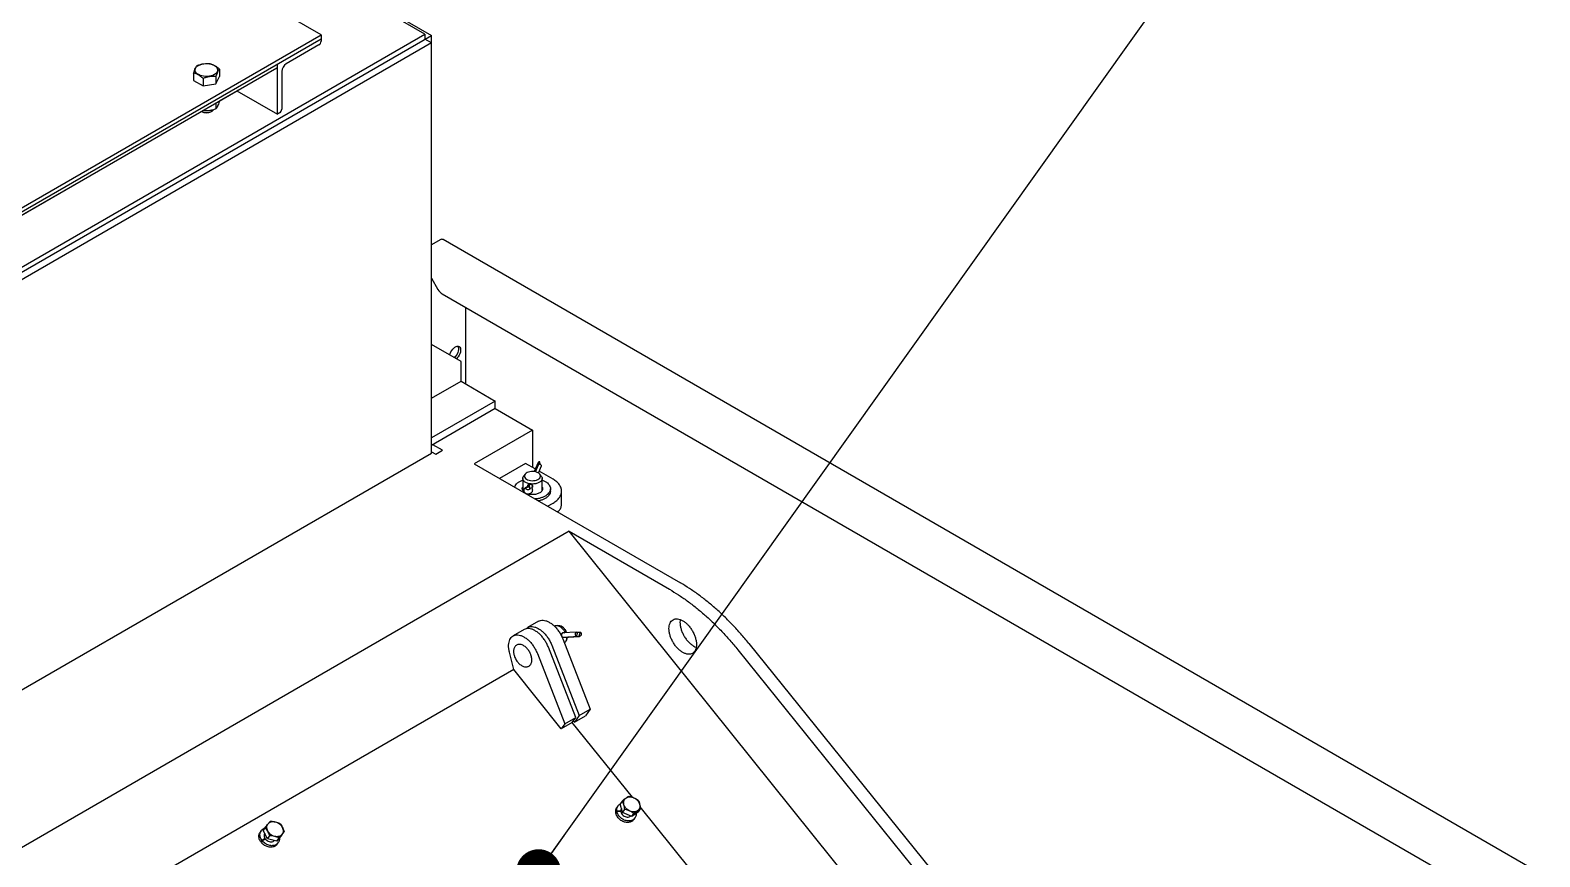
# Model space of a CAD drawing. Header units: millimetres. Extents: x 1293 to 41893, y 1011 to 26911.
# Drawn here: x 6109 to 7147, y 23203 to 23770 of the extents above; entities that cross this region are included whole.
import ezdxf

# ---------------------------------------------------------------- set-up
doc = ezdxf.new("R2010")
doc.units = ezdxf.units.MM
doc.header["$LTSCALE"] = 50
doc.layers.add('CAPA_1', color=7, linetype='Continuous')
doc.layers.add('MAQUINAS', color=11, linetype='Continuous')
doc.dimstyles.new('SLDDIMSTYLE2', dxfattribs={"dimtxt": 0.18, "dimasz": 30.769231, "dimexe": 0, "dimexo": 0.0625, "dimgap": 0, "dimtad": 0, "dimtih": 1, "dimtoh": 1, "dimdec": 0, "dimrnd": 1e-09, "dimzin": 0, "dimdsep": 46, "dimtxsty": 'Standard', "dimblk1": 'DOT', "dimblk2": 'DOT', "dimsah": 1, "dimcen": 0.09, "dimadec": 0, "dimazin": 0, "dimtfac": 30.769231, "dimtdec": 0, "dimtofl": 0, "dimtmove": 0, "dimatfit": 3, "dimldrblk": 'DOT', "dimfxl": 1, "dimfrac": 2, "dimtolj": 1, "dimtzin": 0, "dimarcsym": 0})

# ---------------------------------------------------------------- blocks, each defined once
blk = doc.blocks.new('_Dot')
at = {"color": 0, "linetype": 'ByBlock', "lineweight": -2}
blk.add_line((-0.5, 0), (-1, 0), dxfattribs=at)
at = {"color": 0, "linetype": 'ByBlock', "const_width": 0.5}
blk.add_lwpolyline([(-0.25, 0, 1), (0.25, 0, 1)], format="xyb", close=True, dxfattribs=at)

msp = doc.modelspace()

# ---------------------------------------------------------------- linework, layer by layer
at = {"color": 7, "linetype": 'Continuous', "lineweight": 25}
for p, q in [((6085.931514, 23939.3813338), (6385.0239897, 23766.7189228)), ((6380.5338616, 23767.5835165), (6086.0161562, 23937.6049688)), ((6309.1160767, 23767.0520868), (6037.1156682, 23924.0745803)), ((5684.4933016, 23362.3111646), (6385.0239897, 23766.7189228)), ((5688.9834296, 23368.3599498), (6380.5338616, 23767.5835165)), ((5754.2729558, 23446.7479709), (6309.1160767, 23767.0520868)), ((6309.1160767, 23767.0520868), (6309.1160767, 23762.7284596)), ((6380.5338616, 23767.5835165), (6380.5338616, 23764.126827)), ((6385.0239897, 23479.9234143), (6385.0239897, 23766.7189228)), ((6385.0239897, 23761.5347313), (5693.4735577, 23362.3111646)), ((5754.2729558, 23444.1554538), (6309.1160767, 23764.4595697)), ((6307.6217621, 23760.1402308), (6285.1687271, 23747.1783696)), ((6385.0239897, 23761.5347313), (6380.5338616, 23764.126827)), ((6279.1818897, 23712.6120369), (6279.1818897, 23747.1789313)), ((5784.2071428, 23458.9901416), (6278.7441292, 23744.480267)), ((6221.5383909, 23740.8604144), (6221.5383909, 23735.7476869)), ((6221.5383909, 23735.7476869), (6228.0193325, 23732.006319)), ((6228.0193325, 23737.1190465), (6228.0193325, 23732.006319)), ((6236.8724634, 23738.4884822), (6236.8724634, 23733.3757547)), ((6236.8724634, 23733.3757547), (6239.2446526, 23738.4865584)), ((6239.2446526, 23743.5992859), (6239.2446526, 23738.4865584)), ((6282.1753084, 23741.9936163), (6282.1753084, 23716.0656802)), ((6228.0193325, 23732.006319), (6236.8724634, 23733.3757547)), ((6239.241853, 23721.6710324), (6251.8033608, 23728.9226366)), ((6251.3657009, 23728.6699809), (6279.1818897, 23712.6120369)), ((6251.8691613, 23728.9656783), (6251.8033608, 23728.9226366)), ((6097.8204967, 23640.0302213), (6226.8638418, 23714.5253587)), ((6226.8594635, 23714.527887), (6227.0233785, 23714.4332302)), ((6228.0165328, 23714.8832907), (6227.6568951, 23714.9831786)), ((6228.0165328, 23715.1958489), (6228.0165328, 23714.8832907)), ((6233.759665, 23714.4332302), (6234.1339031, 23714.6493435)), ((6236.8752667, 23720.3098871), (6236.8752667, 23716.2522938)), ((6239.241853, 23721.6760883), (6239.241853, 23721.36353)), ((6280.6809937, 23713.4774513), (6279.1818897, 23712.6120369)), ((6390.9123036, 23626.2943408), (6385.0239897, 23622.8950895)), ((8316.8454541, 22515.8509527), (6392.9441384, 23626.4955415)), ((6385.0239897, 23599.9933904), (6389.4754626, 23592.2832132)), ((6392.3494748, 23589.2493879), (8284.8864816, 22496.7110292)), ((6408.6262929, 23527.2846233), (6408.6262929, 23579.8529809)), ((6405.2943841, 23542.8171068), (6385.0239897, 23554.5227605)), ((6405.2943841, 23529.2080933), (6405.2943841, 23542.8171068)), ((6385.0239897, 23517.5062437), (6405.2943841, 23529.2080933)), ((6405.2943841, 23529.2080933), (6428.8646101, 23515.6012914)), ((6428.8646101, 23515.6012914), (6385.0239897, 23490.2926399)), ((6428.8646101, 23510.4162573), (6385.0239897, 23485.1076058)), ((6428.8646101, 23510.4162573), (6428.8646101, 23515.6012914)), ((5693.4735577, 23080.6998476), (6385.0239897, 23479.9234143))]:
    msp.add_line(p, q, dxfattribs=at)
at = {"color": 7, "linetype": 'Continuous', "lineweight": 25, "flags": 128}
for points in [[(6224.9522899, 23739.7843592), (6224.0904113, 23740.3773184), (6223.4199888, 23741.0476683), (6222.9613928, 23741.7750405), (6222.7285575, 23742.5373342), (6222.7285575, 23743.3113876), (6222.9613928, 23744.0736813), (6223.4199888, 23744.8010535), (6224.0904113, 23745.4714034), (6224.9522899, 23746.0643627), (6225.9794367, 23746.5619146), (6227.1406426, 23746.9489412), (6228.4006247, 23747.2136831), (6229.7210993, 23747.348096), (6231.0619443, 23747.348096), (6232.3824188, 23747.2136831), (6233.642401, 23746.9489412), (6234.8036068, 23746.5619146), (6235.8307537, 23746.0643627), (6236.6926322, 23745.4714034), (6237.3630547, 23744.8010535), (6237.8216507, 23744.0736813), (6238.054486, 23743.3113876), (6238.054486, 23742.5373342), (6237.8216507, 23741.7750405), (6237.3630547, 23741.0476683), (6236.6926322, 23740.3773184), (6235.8307537, 23739.7843592), (6234.8036068, 23739.2868073), (6233.642401, 23738.8997806), (6232.3824188, 23738.6350388), (6231.0619443, 23738.5006258), (6229.7210993, 23738.5006258), (6228.4006247, 23738.6350388), (6227.1406426, 23738.8997806), (6225.9794367, 23739.2868073), (6224.9522899, 23739.7843592)], [(6226.8653811, 23714.5313032), (6227.0762397, 23714.4281092), (6228.0403723, 23714.072349), (6229.1144421, 23713.8445549), (6230.2482267, 23713.7553783), (6231.3887116, 23713.8089891), (6232.482569, 23714.0028804), (6233.4786514, 23714.3279862), (6234.330383, 23714.7691047), (6234.9979379, 23715.3056099), (6235.2993907, 23715.6668944)], [(6397.6710427, 23547.2193988), (6397.6751079, 23547.243335), (6397.9334591, 23548.2779032), (6398.3506008, 23549.3193053), (6398.9070279, 23550.3188466), (6399.5767224, 23551.2297896), (6400.3283702, 23552.0095395), (6401.1268251, 23552.6216363), (6401.9347522, 23553.0374588), (6402.7143738, 23553.2375637), (6403.4292355, 23553.2125943), (6404.0459113, 23552.9637182), (6404.535566, 23552.5025726), (6404.8753041, 23551.85072), (6405.0492396, 23551.0386404), (6405.0492396, 23550.1043057), (6404.8753041, 23549.0914044), (6404.535566, 23548.0472986), (6404.0459113, 23547.0208096), (6403.4292355, 23546.0599348), (6402.7143738, 23545.2096037), (6402.1150754, 23544.6530793)], [(6403.1572198, 23553.2494853), (6403.4384631, 23552.6801906), (6403.6123986, 23551.868111), (6403.6123986, 23550.9337764), (6403.4384631, 23549.9208751), (6403.0987251, 23548.8767693), (6402.6090703, 23547.8502803), (6401.9923945, 23546.8894054), (6401.2775328, 23546.0390743), (6400.6784266, 23545.4827086)]]:
    msp.add_lwpolyline(points, dxfattribs=at)
at = {"color": 7, "linetype": 'Continuous', "lineweight": 25}
for centre, radius, start, end in [((6305.8717352, 23762.8760952), 3.2476989, 302.6054783399, 357.3945215143), ((6278.1766329, 23745.3198325), 1.0133717, 304.0563509359, 7.2558294579), ((6288.6743899, 23741.697872), 6.505807, 122.60547834, 177.3945215144), ((6230.3915218, 23720.7848073), 7.1893617, 242.0636836433, 297.9363163567), ((6278.9309669, 23716.2133157), 3.2476989, 302.60547834, 357.3945215145), ((6392.1037939, 23624.6219096), 2.0534545, 65.8432420498, 125.4672163794)]:
    msp.add_arc(centre, radius, start, end, dxfattribs=at)
msp.add_ellipse((6392.3491445, 23593.9421545), major_axis=(-2.8737987, 4.9772957), ratio=0.5773346305, start_param=1.5707556948, end_param=2.3562351222, dxfattribs=at)
for points, knots in [([(6221.5383909, 23740.8604144), (6221.7442822, 23741.4712022), (6222.1605296, 23742.7060228), (6222.7772514, 23744.1583837), (6223.3667919, 23745.2470175), (6223.7282135, 23745.7283477), (6223.9105801, 23745.9712181)], [0, 0, 0, 0, 0.26460741893, 0.53495290009, 0.765345785, 1, 1, 1, 1]), ([(6223.9105801, 23745.9712181), (6224.678977, 23746.2572784), (6226.2324335, 23746.8356022), (6228.5340704, 23747.3152821), (6230.7342656, 23747.4741048), (6232.0831093, 23747.3854084), (6232.763711, 23747.3406538)], [0, 0, 0, 0, 0.26460741893, 0.53495290009, 0.765345785, 1, 1, 1, 1]), ([(6232.763711, 23747.3406538), (6233.5419361, 23747.1123607), (6234.8527075, 23746.7278445), (6236.7709338, 23745.6218723), (6238.1518555, 23744.5739351), (6238.9689105, 23743.8452161), (6239.2446526, 23743.5992859)], [0, 0, 0, 0, 0.36429153448, 0.61357941431, 0.86958966661, 1, 1, 1, 1]), ([(6228.0193325, 23737.1190465), (6227.7435859, 23737.3649816), (6226.940079, 23738.0816199), (6225.5599447, 23739.1318701), (6223.6410741, 23740.2435469), (6222.3166139, 23740.6321059), (6221.5383909, 23740.8604144)], [0, 0, 0, 0, 0.1304108673, 0.3800085011, 0.635706974, 1, 1, 1, 1]), ([(6236.8724634, 23738.4884822), (6236.1040665, 23738.5368254), (6234.55061, 23738.6345602), (6232.2489731, 23738.4021884), (6230.048778, 23737.8803421), (6228.6999342, 23737.3743572), (6228.0193325, 23737.1190465)], [0, 0, 0, 0, 0.26460741893, 0.53495290009, 0.765345785, 1, 1, 1, 1]), ([(6239.2446526, 23743.5992859), (6239.0387613, 23743.3229016), (6238.6225139, 23742.7641395), (6238.0057922, 23741.5590868), (6237.4162516, 23740.1074294), (6237.0548301, 23739.0314179), (6236.8724634, 23738.4884822)], [0, 0, 0, 0, 0.2646074189, 0.5349529001, 0.765345785, 1, 1, 1, 1]), ([(6236.8752667, 23716.2522938), (6236.1064645, 23715.9662062), (6234.5522064, 23715.3878337), (6232.2492048, 23714.9079769), (6230.0474723, 23714.7492708), (6228.6976442, 23714.8383447), (6228.0165328, 23714.8832907)], [0, 0, 0, 0, 0.2646037157, 0.5349392798, 0.7653344448, 1, 1, 1, 1]), ([(6239.241853, 23721.36353), (6239.0365703, 23720.7528864), (6238.6215509, 23719.5183501), (6238.0064123, 23718.0658797), (6237.4181338, 23716.976869), (6237.0573257, 23716.4952915), (6236.8752667, 23716.2522938)], [0, 0, 0, 0, 0.264433571, 0.5346044925, 0.7651675047, 1, 1, 1, 1])]:
    msp.add_open_spline(points, degree=3, knots=knots, dxfattribs=at)
at = {"layer": 'MAQUINAS', "linetype": 'Continuous', "lineweight": 25}
for p, q in [((6428.8509038, 23510.410563), (6454.4053238, 23495.6583103)), ((6392.6513148, 23481.7793821), (6385.9550136, 23485.6450745)), ((6454.4053238, 23495.6583103), (6414.3359395, 23472.5267471)), ((6454.4053238, 23495.6583103), (6454.4053238, 23470.0742495)), ((6385.0239897, 23480.7398224), (6387.9372696, 23479.0580217)), ((6387.9372696, 23479.0580217), (6392.6513148, 23481.7793821)), ((6414.3359395, 23472.5267471), (6556.1132197, 23390.6804654)), ((6449.6912786, 23472.7956099), (6431.7807418, 23462.4560771)), ((6449.3734373, 23465.387774), (6448.3193104, 23464.0267842)), ((6456.3321568, 23468.9619125), (6449.6912786, 23472.7956099)), ((6458.2523881, 23473.2987839), (6455.5426978, 23467.1789075)), ((6456.4238947, 23466.9911414), (6459.5032182, 23473.94584)), ((6458.4463042, 23466.1620857), (6460.3961027, 23470.5657349)), ((6468.5474594, 23461.9101684), (6459.0032384, 23467.4199299)), ((6460.4913184, 23464.0267842), (6459.4371916, 23465.387774)), ((6459.714405, 23472.1752132), (6459.5032182, 23473.94584)), ((6447.5546335, 23454.5626281), (6447.7386478, 23454.9128187)), ((6447.7386478, 23462.4558614), (6447.7386478, 23454.2124375)), ((6450.1866248, 23456.3659487), (6450.1747176, 23456.361147)), ((6451.6285349, 23458.3387118), (6450.9881869, 23456.892476)), ((6452.1381985, 23456.9253638), (6452.3705514, 23454.9772765)), ((6452.239017, 23457.5395322), (6452.669032, 23458.5107275)), ((6453.7703595, 23455.9981322), (6453.8003348, 23455.9722518)), ((6453.8917223, 23455.875494), (6454.4603535, 23457.1597559)), ((6461.0719811, 23454.2124019), (6461.0719811, 23462.4558614)), ((6461.0719811, 23454.9128543), (6461.256014, 23454.5626281)), ((6466.7386571, 23453.7460873), (6466.7386571, 23455.3791689)), ((6464.7790583, 23443.4065545), (6468.5474594, 23445.5820062)), ((6474.4053238, 23445.0363186), (6474.4053238, 23453.7460873)), ((6479.5251447, 23426.1854668), (5786.5604991, 23026.1454921)), ((6674.3205029, 23183.8618931), (6479.5251447, 23426.1854668)), ((6479.5251447, 23426.1854668), (6548.5707474, 23386.3262888)), ((6458.5837609, 23364.368928), (6451.0412886, 23360.0147514)), ((6469.8211474, 23361.2339001), (6469.458926, 23361.0247941)), ((6473.1781202, 23361.2839148), (6471.4726523, 23361.5164777)), ((6448.684266, 23358.6540712), (6441.1417937, 23354.2998946)), ((6484.9802002, 23356.9802223), (6475.0285927, 23356.3787322)), ((6475.1508058, 23353.4544521), (6486.3055479, 23354.1286615)), ((6475.2567118, 23352.2304583), (6494.0289695, 23304.0423949)), ((6475.2991791, 23353.3228237), (6486.8158475, 23354.0189085)), ((6477.557865, 23350.9754379), (6478.2093432, 23352.5686367)), ((6484.6549169, 23354.0288949), (6485.4904999, 23356.8704693)), ((6485.4904999, 23356.8704693), (6487.1411309, 23356.9702359)), ((6487.1411309, 23356.9702359), (6486.3055479, 23354.1286615)), ((6441.5701163, 23331.2483005), (6438.5880141, 23343.2080334)), ((6457.8147446, 23342.1614249), (6476.5870022, 23293.9733615)), ((6484.1294745, 23298.3275381), (6465.3572169, 23346.5156015)), ((6467.7142395, 23347.8762817), (6486.4864971, 23299.6882183)), ((6476.2916939, 23349.573677), (6476.4872723, 23349.686582)), ((6595.4481221, 23344.8532027), (6833.1951847, 23050.2742823)), ((6602.9905945, 23349.2073793), (6840.7376571, 23054.6284589)), ((6441.5701163, 23331.2483005), (5924.2017075, 23032.5778755)), ((6474.2299796, 23290.6197412), (6441.5701163, 23331.2483005)), ((6486.4864971, 23299.6882183), (6483.1866655, 23294.9931498)), ((6483.1866655, 23294.9931498), (6490.7291378, 23299.3473264)), ((6486.4864971, 23299.6882183), (6494.0289695, 23304.0423949)), ((6494.0289695, 23304.0423949), (6490.7291378, 23299.3473264)), ((6481.7724519, 23294.9739177), (6474.2299796, 23290.6197412)), ((6476.5870022, 23293.9733615), (6474.2299796, 23290.6197412)), ((6476.5870022, 23293.9733615), (6484.1294745, 23298.3275381)), ((6481.7724519, 23294.9739177), (6484.1294745, 23298.3275381)), ((6523.0663073, 23243.6047542), (6481.7724519, 23294.9739177)), ((6482.4393534, 23295.9227989), (6483.1866655, 23294.9931498)), ((6513.1477852, 23237.5521026), (6512.4171106, 23236.5124837)), ((6516.190003, 23241.1205177), (6514.6918435, 23238.9889054)), ((6516.3798195, 23233.0063301), (6514.6918435, 23238.9889054)), ((6591.2106318, 23158.8338624), (6528.5018203, 23236.8430277)), ((6511.6547947, 23232.8301217), (6512.3424575, 23234.1838883)), ((6511.967315, 23232.820807), (6511.6547947, 23232.8301217)), ((6512.410668, 23233.7268191), (6511.7478461, 23232.3723121)), ((6512.3424575, 23234.1838883), (6515.1234492, 23234.1010007)), ((6515.1730184, 23233.6444872), (6512.410668, 23233.7268191)), ((6514.8906894, 23233.652902), (6515.1234492, 23234.1010007)), ((6516.3798195, 23233.0063301), (6517.877979, 23235.1379423)), ((6522.6425761, 23230.231169), (6516.3798195, 23233.0063301)), ((6527.2173567, 23233.4385832), (6522.6425761, 23230.231169)), ((6522.6425761, 23230.231169), (6524.1407356, 23232.3627812)), ((6524.1274637, 23228.2821046), (6524.8581384, 23229.3217236)), ((6527.2173567, 23233.4385832), (6528.7155162, 23235.5701954)), ((6267.9895013, 23220.5671349), (6267.2588266, 23219.5275159)), ((6270.8188662, 23222.9090136), (6269.3207067, 23220.7774014)), ((6272.3352146, 23214.9939535), (6269.3207067, 23220.7774014)), ((6272.3352146, 23214.9939535), (6273.833374, 23217.1255658)), ((6282.2719256, 23217.6801517), (6278.810824, 23213.4453287)), ((6282.2719256, 23217.6801517), (6283.7700851, 23219.811764)), ((6267.91746, 23212.6647548), (6268.4396339, 23213.990599)), ((6268.5376928, 23213.0294339), (6267.91746, 23212.6647548)), ((6268.7472069, 23213.576853), (6268.2440436, 23212.2621864)), ((6268.4396339, 23213.990599), (6270.5679094, 23215.2419639)), ((6270.8612163, 23214.8198297), (6268.7472069, 23213.576853)), ((6270.2563325, 23214.4641754), (6270.5679094, 23215.2419639)), ((6278.810824, 23213.4453287), (6272.3352146, 23214.9939535)), ((6278.810824, 23213.4453287), (6280.3089835, 23215.576941)), ((6278.9691798, 23211.2971368), (6279.6998545, 23212.3367558))]:
    msp.add_line(p, q, dxfattribs=at)
at = {"layer": 'MAQUINAS', "linetype": 'Continuous', "lineweight": 25, "flags": 128}
for points in [[(6458.8428363, 23472.4543574), (6459.4198979, 23472.3231689), (6459.9321288, 23472.0189355), (6460.3015463, 23471.5879742), (6460.47191, 23471.0958948), (6460.4172837, 23470.617612), (6460.3961027, 23470.5657349)], [(6452.6452851, 23456.0816089), (6452.8544035, 23455.7841838), (6452.8302671, 23455.446799), (6452.5766119, 23455.1216785), (6452.1327014, 23454.8591481), (6451.5672491, 23454.6998452), (6450.9677818, 23454.6684283), (6450.4270916, 23454.7697605), (6450.0288727, 23454.9881566), (6449.8347655, 23455.2898108), (6449.8748163, 23455.6280296), (6450.1428254, 23455.95046), (6450.5973075, 23456.2071925)]]:
    msp.add_lwpolyline(points, dxfattribs=at)
at = {"layer": 'MAQUINAS', "linetype": 'Continuous', "lineweight": 25}
for centre, radius, start, end in [((6459.3387496, 23472.7312522), 1.2256726, 82.2884208829, 152.4167521971), ((6449.7095563, 23458.9787073), 2.9102227, 287.7609188497, 330.3616295109), ((6453.3289794, 23457.057696), 1.1917147, 156.1513722308, 234.9909148151)]:
    msp.add_arc(centre, radius, start, end, dxfattribs=at)
for points in [[(6455.7703155, 23467.1718184), (6456.4487448, 23467.0223456), (6457.8056035, 23466.7233998), (6459.2675461, 23465.7481498), (6460.004178, 23464.5539977), (6459.8844358, 23463.2800161), (6458.9316184, 23462.1316057), (6457.289425, 23461.2805336), (6455.2082293, 23460.857191), (6453.0047749, 23460.9258035), (6451.0145511, 23461.4760002), (6449.5405181, 23462.4239439), (6448.8071836, 23463.6255432), (6448.9258266, 23464.8970424), (6449.8797432, 23466.0479352), (6451.5186392, 23466.8915601), (6453.6119253, 23467.342209), (6455.0508521, 23467.2286153), (6455.7703155, 23467.1718184)], [(6468.5474594, 23445.5820062), (6469.4204222, 23446.1467256), (6471.1663477, 23447.2761644), (6472.9954458, 23449.3029959), (6474.1493557, 23451.4781628), (6474.5333078, 23453.7460873), (6474.1493557, 23456.0140118), (6472.9954458, 23458.1891787), (6471.1663477, 23460.2160102), (6469.4204222, 23461.345449), (6468.5474594, 23461.9101684)], [(6548.5707474, 23386.3262888), (6550.6149929, 23385.1018307), (6554.7034838, 23382.6529145), (6560.8102625, 23378.4111678), (6566.8653449, 23373.7755722), (6572.8427732, 23368.7233152), (6578.7185607, 23363.2888621), (6584.4630181, 23357.4852355), (6590.0698982, 23351.3637403), (6593.6553808, 23347.0233819), (6595.4481221, 23344.8532027)], [(6602.9905945, 23349.2073793), (6601.1978532, 23351.3775585), (6597.6123705, 23355.7179168), (6592.0054904, 23361.8394121), (6586.261033, 23367.6430387), (6580.3852456, 23373.0774918), (6574.4078172, 23378.1297488), (6568.3527348, 23382.7653444), (6562.2459562, 23387.0070911), (6558.1574652, 23389.4560073), (6556.1132197, 23390.6804654)], [(6567.0710042, 23348.4282908), (6567.0359156, 23349.1611074), (6566.9657383, 23350.6267406), (6566.4051192, 23353.0059104), (6565.5337865, 23355.4033085), (6564.3522418, 23357.745845), (6562.9147291, 23359.9383958), (6561.274123, 23361.8980692), (6559.4941057, 23363.5491899), (6557.6429122, 23364.8284044), (6555.7917284, 23365.6865268), (6554.011682, 23366.0905872), (6552.3711825, 23366.0250556), (6550.9332725, 23365.4924511), (6549.7532103, 23364.5132412), (6548.876345, 23363.1250563), (6548.336374, 23361.3812437), (6548.1540481, 23359.3488171), (6548.336374, 23357.1058815), (6548.876345, 23354.7386317), (6549.7532103, 23352.3380397), (6550.9332725, 23349.9963589), (6552.3711825, 23347.8035789), (6554.011682, 23345.843967), (6555.7917284, 23344.1928295), (6557.6429122, 23342.9136206), (6559.4941057, 23342.0554925), (6561.274123, 23341.651449), (6562.9147291, 23341.716919), (6564.3522418, 23342.2497528), (6565.5337865, 23343.2281069), (6566.4051192, 23344.6194857), (6566.9657383, 23346.3513784), (6567.0359156, 23347.7359867), (6567.0710042, 23348.4282908)], [(6438.5880141, 23343.2080334), (6438.4136504, 23344.0325104), (6438.0649231, 23345.6814645), (6437.9886807, 23347.9905313), (6438.2468413, 23350.0792032), (6438.8615294, 23351.8713261), (6439.8037887, 23353.3081125), (6441.0441023, 23354.3407628), (6442.5401122, 23354.9346159), (6444.2415986, 23355.0696443), (6446.0912341, 23354.7413103), (6448.0267073, 23353.9606642), (6449.9829859, 23352.7540072), (6451.8936547, 23351.1619214), (6453.6963934, 23349.2382057), (6455.3229623, 23347.0469385), (6456.7467102, 23344.6645201), (6457.4587331, 23342.99579), (6457.8147446, 23342.1614249)], [(6484.6549169, 23354.0288949), (6484.513367, 23354.1253445), (6484.2302673, 23354.3182439), (6483.9509088, 23354.8377822), (6483.8377909, 23355.4350265), (6483.9138138, 23356.0383646), (6484.1662679, 23356.552081), (6484.5555836, 23356.8941047), (6485.02817, 23357.0316783), (6485.3363899, 23356.9242056), (6485.4904999, 23356.8704693)], [(6487.1411309, 23356.9702359), (6487.2826808, 23356.8737862), (6487.5657805, 23356.6808869), (6487.845139, 23356.1613486), (6487.9582568, 23355.5641043), (6487.8822339, 23354.9607662), (6487.6297798, 23354.4470497), (6487.2404642, 23354.105026), (6486.7678778, 23353.9674525), (6486.4596578, 23354.0749251), (6486.3055479, 23354.1286615)], [(6517.2234597, 23238.39881), (6517.1315666, 23238.8526641), (6516.9477804, 23239.7603724), (6517.1639204, 23241.0424917), (6517.7076699, 23242.1794402), (6518.3471313, 23242.7223499), (6518.666862, 23242.9938047)], [(6521.198826, 23234.0199417), (6520.7347347, 23234.260134), (6519.8065521, 23234.7405185), (6518.6404671, 23235.8092706), (6517.7136922, 23237.0458049), (6517.3868705, 23237.9478083), (6517.2234597, 23238.39881)], [(6518.666862, 23242.9938047), (6519.0390602, 23243.2074666), (6519.7834566, 23243.6347904), (6521.1656817, 23243.8481576), (6522.636206, 23243.7485718), (6523.6024891, 23243.3894781), (6524.0856306, 23243.2099313)], [(6524.0856306, 23243.2099313), (6524.5497219, 23242.9697391), (6525.4779045, 23242.4893545), (6526.6439895, 23241.4206024), (6527.5707644, 23240.1840681), (6527.897586, 23239.2820648), (6528.0609969, 23238.8310631)], [(6528.0609969, 23238.8310631), (6528.15289, 23238.3772089), (6528.3366762, 23237.4695006), (6528.1205362, 23236.1873814), (6527.5767867, 23235.0504328), (6526.9373253, 23234.5075231), (6526.6175946, 23234.2360683)], [(6272.7388857, 23225.296005), (6273.031942, 23225.592068), (6273.6180546, 23226.1841939), (6274.8470221, 23226.6890042), (6276.2336808, 23226.891278), (6277.2160544, 23226.7231621), (6277.7072412, 23226.6391041)], [(6277.7072412, 23226.6391041), (6278.1954809, 23226.4889348), (6279.1719603, 23226.1885963), (6280.5115217, 23225.3343541), (6281.6700303, 23224.2585853), (6282.1915434, 23223.4015736), (6282.4522999, 23222.9730678)], [(6526.6175946, 23234.2360683), (6526.2453964, 23234.0224064), (6525.501, 23233.5950826), (6524.1187749, 23233.3817155), (6522.6482506, 23233.4813013), (6521.6819675, 23233.8403949), (6521.198826, 23234.0199417)], [(6272.5155888, 23220.2868696), (6272.3204054, 23220.7331019), (6271.9300386, 23221.6255664), (6271.8194447, 23222.9846188), (6272.0475948, 23224.2626615), (6272.5084554, 23224.9515572), (6272.7388857, 23225.296005)], [(6277.2606475, 23216.6208333), (6276.7724078, 23216.7710026), (6275.7959284, 23217.0713412), (6274.456367, 23217.9255833), (6273.2978584, 23219.0013522), (6272.7763453, 23219.8583638), (6272.5155888, 23220.2868696)], [(6282.229003, 23217.9639324), (6281.9359467, 23217.6678695), (6281.3498341, 23217.0757435), (6280.1208666, 23216.5709333), (6278.7342079, 23216.3686594), (6277.7518343, 23216.5367754), (6277.2606475, 23216.6208333)], [(6282.4522999, 23222.9730678), (6282.6474833, 23222.5268356), (6283.0378501, 23221.6343711), (6283.148444, 23220.2753187), (6282.9202939, 23218.997276), (6282.4594333, 23218.3083803), (6282.229003, 23217.9639324)]]:
    msp.add_open_spline(points, degree=3, dxfattribs=at)
for points, knots in [([(6442.2484106, 23456.4132206), (6442.2649919, 23456.5318778), (6442.346457, 23457.1148507), (6442.9618955, 23458.1186248), (6444.0739441, 23459.3649247), (6445.6455195, 23460.430256), (6446.9008069, 23461.1021838), (6447.676602, 23461.3375086), (6447.7386478, 23461.3563292)], [0, 0, 0, 0, 0.0588495448, 0.2891325713, 0.5194155979, 0.7496986244, 0.9799816509, 1, 1, 1, 1]), ([(6448.8222133, 23452.9672653), (6448.7412799, 23453.0220914), (6448.3632868, 23453.2781531), (6447.9072877, 23453.8273074), (6447.490571, 23454.5848748), (6447.3693892, 23455.3780307), (6447.4480497, 23456.0444513), (6447.666062, 23456.4206481), (6447.7386478, 23456.5459003)], [0, 0, 0, 0, 0.05709816036, 0.26667272705, 0.47624729375, 0.68582186045, 0.89539642714, 1, 1, 1, 1]), ([(6460.4630567, 23464.0191635), (6460.5439369, 23463.925407), (6460.8193532, 23463.6061437), (6461.0381787, 23463.0034409), (6461.1075743, 23462.2478207), (6460.9053263, 23461.4964745), (6460.457059, 23460.782994), (6459.7752158, 23460.1335337), (6458.8872811, 23459.5733907), (6457.8270344, 23459.1240003), (6456.6353124, 23458.8026565), (6455.3578875, 23458.621702), (6454.0438574, 23458.5880925), (6452.7437168, 23458.7031192), (6451.5074329, 23458.9623611), (6450.3825044, 23459.3558584), (6449.412202, 23459.8684791), (6448.6336638, 23460.4805609), (6448.0773685, 23461.1684429), (6447.7626042, 23461.9062082), (6447.7092674, 23462.6635718), (6447.8822817, 23463.3852106), (6448.1902166, 23463.821322), (6448.3332307, 23464.0238652)], [0, 0, 0, 0, 0.0204979995, 0.0698005457, 0.1191030919, 0.1684056381, 0.2177081843, 0.2670107305, 0.3163132767, 0.3656158229, 0.4149183691, 0.4642209154, 0.5135234616, 0.5628260078, 0.612128554, 0.6614311002, 0.7107336464, 0.7600361926, 0.8093387388, 0.858641285, 0.9079438312, 0.9572463774, 1, 1, 1, 1]), ([(6449.5896996, 23456.0618516), (6449.4558591, 23455.9668051), (6449.141974, 23455.7439005), (6448.7600643, 23455.2905912), (6448.4915775, 23454.7128234), (6448.4053705, 23454.0723022), (6448.526871, 23453.4378803), (6448.8348314, 23452.8849958), (6449.2663342, 23452.4551268), (6449.8046195, 23452.1349067), (6450.4535864, 23451.9233202), (6451.2016207, 23451.8384515), (6452.0046008, 23451.8994168), (6452.8014575, 23452.1151828), (6453.4912899, 23452.4725867), (6454.0257315, 23452.9440967), (6454.3843372, 23453.4864168), (6454.5682754, 23454.0898975), (6454.5635182, 23454.7275138), (6454.3570133, 23455.3192565), (6454.068098, 23455.7497817), (6453.8339979, 23455.9269758), (6453.7583311, 23455.9842492)], [0, 0, 0, 0, 0.0386358562, 0.0906095034, 0.1397987801, 0.1882477918, 0.2407805757, 0.2890924434, 0.3359122424, 0.3844515356, 0.4372897962, 0.4948150811, 0.5539121326, 0.6143825248, 0.6780254464, 0.7323383998, 0.7825831857, 0.831282767, 0.8797106087, 0.9301540285, 0.9774241189, 1, 1, 1, 1]), ([(6450.1940788, 23456.3473618), (6450.0986444, 23456.3161713), (6449.8811712, 23456.2450951), (6449.6944701, 23456.1277191), (6449.5896996, 23456.0618516)], [0, 0, 0, 0, 0.4388328598, 1, 1, 1, 1]), ([(6450.9861474, 23456.8894194), (6450.9862261, 23456.8891716), (6450.9865029, 23456.8882994), (6450.8902116, 23456.764964), (6450.6107278, 23456.5562806), (6450.3214345, 23456.4266813), (6450.1814661, 23456.3639775)], [0, 0, 0, 0, 0.12003536348, 0.42239343833, 0.72053743202, 1, 1, 1, 1]), ([(6461.0719811, 23456.5459359), (6461.1445534, 23456.4206813), (6461.3625116, 23456.0445012), (6461.4420056, 23455.3776911), (6461.317339, 23454.5861203), (6460.9135627, 23453.8226648), (6460.2632933, 23453.1196593), (6459.3869304, 23452.5033088), (6458.3194127, 23451.9975484), (6457.1013114, 23451.6216289), (6455.7799885, 23451.3904887), (6454.4044709, 23451.3112278), (6453.0340708, 23451.3935299), (6451.8445776, 23451.5856872), (6451.1818919, 23451.8070491), (6450.916103, 23451.8958326)], [0, 0, 0, 0, 0.04102038359, 0.12319749893, 0.20537461427, 0.28755172961, 0.36972884495, 0.45190596029, 0.53408307563, 0.61626019097, 0.69843730631, 0.78061442165, 0.86279153699, 0.94496865233, 1, 1, 1, 1]), ([(6451.1580848, 23457.276193), (6451.1489532, 23457.3408586), (6451.1264284, 23457.5003676), (6451.1599658, 23457.737517), (6451.2753698, 23458.0552909), (6451.5689293, 23458.3586162), (6452.0149114, 23458.5112584), (6452.4277724, 23458.5368234), (6452.7536471, 23458.5116286), (6453.0838382, 23458.4400184), (6453.5129464, 23458.2901976), (6453.9964093, 23458.0005368), (6454.3236045, 23457.6051716), (6454.4628939, 23457.2507187), (6454.4767496, 23457.0656596), (6454.4835778, 23456.9744602)], [0, 0, 0, 0, 0.0403729619, 0.0995870804, 0.160528544, 0.2802757812, 0.400020347, 0.4609670366, 0.5201864809, 0.5794059253, 0.6403526148, 0.7600971807, 0.8798444178, 0.9407858814, 1, 1, 1, 1]), ([(6453.7700982, 23455.998347), (6453.7547561, 23456.0160034), (6453.739346, 23456.0337379), (6453.7466558, 23456.019776), (6453.7466881, 23456.0197144)], [0, 0, 0, 0, 0.9955897471, 1, 1, 1, 1]), ([(6454.4835778, 23456.9744602), (6454.4770455, 23456.8827487), (6454.4637903, 23456.6966504), (6454.3184016, 23456.349783), (6454.1433521, 23456.0688536), (6453.9443793, 23455.9755297), (6453.9338227, 23455.9705783)], [0, 0, 0, 0, 0.2401104098, 0.4872251208, 0.9727944222, 1, 1, 1, 1]), ([(6461.0719811, 23461.356335), (6461.1340311, 23461.3375124), (6461.9098069, 23461.1021841), (6463.1669076, 23460.4303807), (6464.7304046, 23459.3644842), (6465.8721679, 23458.1202624), (6466.5799517, 23456.7774447), (6466.8180786, 23455.3790927), (6466.5796764, 23453.9811981), (6465.8732693, 23452.6370081), (6464.7262747, 23451.3978181), (6463.1823261, 23450.3131667), (6461.3022654, 23449.4174283), (6459.1527521, 23448.7723415), (6457.4118342, 23448.417768), (6456.4020729, 23448.3707104), (6456.1965478, 23448.3611323)], [0, 0, 0, 0, 0.0070438055, 0.088064726, 0.1690856465, 0.250106567, 0.3311274875, 0.412148408, 0.4931693284, 0.5741902489, 0.6552111694, 0.7362320899, 0.8172530104, 0.8982739309, 0.9792948514, 1, 1, 1, 1]), ([(6466.7386571, 23453.7460873), (6466.6927451, 23453.2801156), (6466.600921, 23452.3481721), (6465.8677124, 23451.0036278), (6464.7272576, 23449.7658757), (6463.1839512, 23448.675827), (6461.294782, 23447.8002399), (6459.6842148, 23447.2514053), (6458.685669, 23447.0885537), (6458.4636732, 23447.0523487)], [0, 0, 0, 0, 0.1590868557, 0.3181737114, 0.4772605671, 0.6363474228, 0.7954342785, 0.9545211341, 1, 1, 1, 1]), ([(6471.7427271, 23439.386514), (6472.1449675, 23439.7906936), (6473.1992234, 23440.850032), (6474.16578, 23442.7746266), (6474.3254759, 23444.2824213), (6474.4053238, 23445.0363186)], [0, 0, 0, 0, 0.2357422643, 0.6178711321, 1, 1, 1, 1]), ([(6458.5882009, 23364.3602878), (6459.049907, 23364.5794092), (6459.9925603, 23365.0267836), (6461.6868937, 23365.1328631), (6463.5323097, 23364.8119017), (6465.4689135, 23364.0292801), (6467.4248892, 23362.8231525), (6469.3356391, 23361.2309248), (6471.1383561, 23359.3072471), (6472.7649308, 23357.1159697), (6474.1886772, 23354.733554), (6474.9007003, 23353.0648235), (6475.2567118, 23352.2304583)], [0, 0, 0, 0, 0.0963849525, 0.1967866245, 0.2971882964, 0.3975899684, 0.4979916403, 0.5983933122, 0.6987949842, 0.7991966561, 0.8995983281, 1, 1, 1, 1]), ([(6469.8370958, 23361.2067746), (6469.9270965, 23361.2672636), (6470.2265529, 23361.4685265), (6470.8653414, 23361.5720857), (6471.7136244, 23361.5138356), (6472.6248308, 23361.209873), (6473.5545371, 23360.6885031), (6474.4686718, 23359.965099), (6475.3348851, 23359.0694878), (6476.1071133, 23358.0326421), (6476.6498247, 23357.1553798), (6476.8761254, 23356.6268513), (6476.9330762, 23356.493842)], [0, 0, 0, 0, 0.0490177279, 0.1630951185, 0.2771725091, 0.3912498997, 0.5053272902, 0.6194046808, 0.7334820714, 0.8475594619, 0.9616368525, 1, 1, 1, 1]), ([(6477.9802568, 23356.4828655), (6477.6819496, 23357.1393928), (6477.0853354, 23358.4524476), (6475.6753254, 23360.0542179), (6474.2909609, 23361.0605906), (6473.5064798, 23361.1581051), (6473.1989516, 23361.1963322)], [0, 0, 0, 0, 0.274365212, 0.5487304239, 0.8230956359, 1, 1, 1, 1]), ([(6555.9264833, 23365.5538797), (6555.8469551, 23364.9396824), (6555.6822719, 23363.6678314), (6555.8838806, 23361.456135), (6556.4174696, 23359.0938513), (6557.2960396, 23356.6919671), (6558.475665, 23354.3504892), (6559.9136174, 23352.15819), (6561.5543841, 23350.1964518), (6563.3333193, 23348.5533384), (6565.1473574, 23347.2733181), (6566.3306295, 23346.780306), (6566.9018167, 23346.54232)], [0, 0, 0, 0, 0.0946500628, 0.1959969119, 0.297343761, 0.3986906101, 0.5000374591, 0.6013843082, 0.7027311573, 0.8040780064, 0.9054248555, 1, 1, 1, 1]), ([(6465.3572169, 23346.5156015), (6465.0012053, 23347.3499668), (6464.2891822, 23349.0186972), (6462.8654359, 23351.4011129), (6461.2388611, 23353.5923904), (6459.4361442, 23355.5160681), (6457.5253942, 23357.1082957), (6455.5694186, 23358.3144233), (6453.6328148, 23359.0970449), (6451.7873987, 23359.4180063), (6450.0930653, 23359.3119268), (6449.1504121, 23358.8645524), (6448.6887059, 23358.645431)], [0, 0, 0, 0, 0.1004016719, 0.2008033439, 0.3012050158, 0.4016066878, 0.5020083597, 0.6024100316, 0.7028117036, 0.8032133755, 0.9036150475, 1, 1, 1, 1]), ([(6450.0106344, 23359.1701673), (6450.3226905, 23359.4623583), (6451.0292248, 23360.1239151), (6452.4450632, 23360.6415561), (6454.1396316, 23360.7866223), (6455.9911208, 23360.4555987), (6457.9260973, 23359.6756733), (6459.882509, 23358.4688232), (6461.7931421, 23356.8767892), (6463.5958903, 23354.9530596), (6465.2224567, 23352.761796), (6466.6462053, 23350.3793767), (6467.3582281, 23348.7106467), (6467.7142395, 23347.8762817)], [0, 0, 0, 0, 0.0733070522, 0.1659763469, 0.2586456417, 0.3513149365, 0.4439842313, 0.5366535261, 0.6293228209, 0.7219921156, 0.8146614104, 0.9073307052, 1, 1, 1, 1]), ([(6474.6456361, 23354.1884171), (6474.6110537, 23354.2929952), (6474.5408802, 23354.5052015), (6474.4665318, 23354.9552605), (6474.4825555, 23355.5206302), (6474.6668946, 23356.0044873), (6474.906302, 23356.3034655), (6475.0598483, 23356.4081049), (6475.1355178, 23356.4596724)], [0, 0, 0, 0, 0.123421792, 0.2504434101, 0.500008212, 0.7495785813, 0.8765893077, 1, 1, 1, 1]), ([(6476.4282209, 23353.3910647), (6476.3911355, 23353.3625825), (6476.2781491, 23353.2758068), (6476.0720605, 23353.1947722), (6475.74219, 23353.134247), (6475.3391228, 23353.2354497), (6474.9950765, 23353.5449164), (6474.7723626, 23353.8875529), (6474.6874715, 23354.0890947), (6474.6456361, 23354.1884171)], [0, 0, 0, 0, 0.0568695487, 0.1732619306, 0.2930496143, 0.5284270294, 0.7637991936, 0.8835971497, 1, 1, 1, 1]), ([(6475.1355178, 23356.4596724), (6475.2180845, 23356.4997463), (6475.3856266, 23356.5810631), (6475.7568588, 23356.6285478), (6476.0978144, 23356.6093424), (6476.2857176, 23356.4715637), (6476.3069465, 23356.4559978)], [0, 0, 0, 0, 0.2320714141, 0.4709126226, 0.9402248634, 1, 1, 1, 1]), ([(6477.8201719, 23353.4751963), (6477.8266052, 23353.4379192), (6477.899641, 23353.0147185), (6477.8698178, 23352.2735879), (6477.716916, 23351.3073691), (6477.3640986, 23350.5178107), (6476.9465963, 23349.9697401), (6476.5979475, 23349.7819205), (6476.471324, 23349.7137074)], [0, 0, 0, 0, 0.0206972338, 0.2349720679, 0.4492469019, 0.663521736, 0.87779657, 1, 1, 1, 1]), ([(6478.1646121, 23352.6211655), (6478.2214099, 23352.6966627), (6478.3801895, 23352.9077168), (6478.369322, 23353.273213), (6478.3623419, 23353.5079659)], [0, 0, 0, 0, 0.3577147077, 1, 1, 1, 1]), ([(6453.2693724, 23341.4941562), (6453.1400005, 23341.8258847), (6452.8529613, 23342.5618955), (6452.2531112, 23343.6608982), (6451.5190016, 23344.7625844), (6450.6865952, 23345.7677859), (6449.7773551, 23346.6528545), (6448.806015, 23347.394568), (6447.7891379, 23347.969846), (6446.747472, 23348.3533815), (6445.7477986, 23348.5148335), (6444.7932729, 23348.4668068), (6443.9206579, 23348.2178858), (6443.1362194, 23347.7626471), (6442.4938136, 23347.1446299), (6441.9965167, 23346.388938), (6441.6436758, 23345.5078169), (6441.4394695, 23344.5074099), (6441.3912578, 23343.4021721), (6441.506622, 23342.2209409), (6441.7520727, 23341.0850441), (6442.0055311, 23340.3556599), (6442.1169282, 23340.0350891)], [0, 0, 0, 0, 0.04293765344, 0.09526638817, 0.14761321505, 0.20009048354, 0.25283511943, 0.30599361425, 0.3596570196, 0.41369571891, 0.46725461951, 0.51338488875, 0.56289448727, 0.61041987964, 0.65701301255, 0.70368647258, 0.75169907824, 0.80166639972, 0.85334855275, 0.90594660973, 0.95866270185, 1, 1, 1, 1]), ([(6442.1169282, 23340.0350891), (6442.2019161, 23339.8192778), (6442.4457791, 23339.2000325), (6442.9504124, 23338.1989275), (6443.6558808, 23337.0749666), (6444.4624289, 23336.0395482), (6445.3510826, 23335.1175399), (6446.3062512, 23334.332321), (6447.311862, 23333.7067268), (6448.3489336, 23333.2654827), (6449.3535149, 23333.0421191), (6450.2925129, 23333.0270998), (6451.1641408, 23333.1993748), (6451.9690054, 23333.5673638), (6452.6675571, 23334.1246042), (6453.2216113, 23334.8278689), (6453.6313618, 23335.6602211), (6453.895242, 23336.6147258), (6454.0049129, 23337.6811305), (6453.9575284, 23338.8371097), (6453.7378631, 23340.0457807), (6453.5007178, 23340.9444083), (6453.3000566, 23341.4212412), (6453.2693724, 23341.4941562)], [0, 0, 0, 0, 0.0279843977, 0.0802979895, 0.1326192334, 0.1850420326, 0.2376880139, 0.2907081206, 0.3442183435, 0.3981926186, 0.4519983144, 0.4987023272, 0.5438234305, 0.5919538871, 0.6387395569, 0.6852041587, 0.7325665816, 0.7817391424, 0.8328180088, 0.8851522335, 0.9378883268, 0.9905021798, 1, 1, 1, 1]), ([(6512.3424575, 23234.1838883), (6512.3230568, 23234.5783703), (6512.2842555, 23235.3673345), (6512.5462443, 23236.4693089), (6513.0283828, 23237.4655325), (6513.7554038, 23238.2873602), (6514.3553012, 23238.7907058), (6514.7429098, 23238.9496914), (6514.7729933, 23238.9620308)], [0, 0, 0, 0, 0.196689961, 0.3933799221, 0.5900698831, 0.7867598441, 0.9834498052, 1, 1, 1, 1]), ([(6516.190003, 23241.1205177), (6516.6385905, 23241.475211), (6517.4951851, 23242.1525111), (6518.2888359, 23242.7223724), (6518.666862, 23242.9938047)], [0, 0, 0, 0, 0.523687075, 1, 1, 1, 1]), ([(6517.2234597, 23238.39881), (6517.0783862, 23238.8689698), (6516.77381, 23239.8560517), (6516.3906559, 23240.6859242), (6516.190003, 23241.1205177)], [0, 0, 0, 0, 0.476312925, 1, 1, 1, 1]), ([(6517.877979, 23235.1379423), (6517.7886866, 23235.7309817), (6517.6181794, 23236.8634125), (6517.3508108, 23237.9034342), (6517.2234597, 23238.39881)], [0, 0, 0, 0, 0.523687075, 1, 1, 1, 1]), ([(6518.666862, 23242.9938047), (6519.0271657, 23243.2400212), (6519.7836089, 23243.7569428), (6520.4275565, 23244.1316845), (6520.7647836, 23244.3279319)], [0, 0, 0, 0, 0.476312925, 1, 1, 1, 1]), ([(6520.7647836, 23244.3279319), (6521.3583438, 23244.1688088), (6522.491769, 23243.8649572), (6523.5713921, 23243.4212668), (6524.0856306, 23243.2099313)], [0, 0, 0, 0, 0.52368707497, 1, 1, 1, 1]), ([(6524.0856306, 23243.2099313), (6524.5821466, 23242.9733799), (6525.6245621, 23242.4767497), (6526.5453405, 23241.8703398), (6527.0275402, 23241.5527708)], [0, 0, 0, 0, 0.476312925, 1, 1, 1, 1]), ([(6527.0275402, 23241.5527708), (6527.228193, 23241.1181773), (6527.6113472, 23240.2883049), (6527.9159233, 23239.301223), (6528.0609969, 23238.8310631)], [0, 0, 0, 0, 0.523687075, 1, 1, 1, 1]), ([(6528.0609969, 23238.8310631), (6528.188348, 23238.3356873), (6528.4557165, 23237.2956657), (6528.6262237, 23236.1632348), (6528.7155162, 23235.5701954)], [0, 0, 0, 0, 0.476312925, 1, 1, 1, 1]), ([(6272.7388857, 23225.296005), (6273.0093203, 23225.6251289), (6273.577087, 23226.3161113), (6274.0383896, 23226.8593497), (6274.2799678, 23227.1438366)], [0, 0, 0, 0, 0.476312925, 1, 1, 1, 1]), ([(6274.2799678, 23227.1438366), (6274.8918089, 23227.0900551), (6276.0601424, 23226.9873574), (6277.1758265, 23226.7514635), (6277.7072412, 23226.6391041)], [0, 0, 0, 0, 0.523687075, 1, 1, 1, 1]), ([(6277.7072412, 23226.6391041), (6278.2209335, 23226.5015289), (6279.29941, 23226.2126952), (6280.2550966, 23225.8074391), (6280.7555773, 23225.5952118)], [0, 0, 0, 0, 0.476312925, 1, 1, 1, 1]), ([(6511.6547947, 23232.8301217), (6511.6126592, 23233.2281274), (6511.5283882, 23234.0241388), (6511.7345469, 23235.1435743), (6512.0389841, 23235.9835852), (6512.3544325, 23236.3818038), (6512.4430111, 23236.4936244)], [0, 0, 0, 0, 0.2949471426, 0.5898942851, 0.8848414277, 1, 1, 1, 1]), ([(6524.10043, 23228.3006054), (6524.0191136, 23228.1712026), (6523.7434444, 23227.7325168), (6523.04664, 23227.1549632), (6522.0526543, 23226.6009094), (6520.9034997, 23226.2736082), (6519.6591532, 23226.1736716), (6518.3617953, 23226.3079778), (6517.0613578, 23226.6706482), (6515.8062093, 23227.2482953), (6514.6439729, 23228.0191806), (6513.6166454, 23228.9543817), (6512.7687633, 23230.0188176), (6512.1098553, 23231.1724543), (6511.8685158, 23231.9723595), (6511.7478461, 23232.3723121)], [0, 0, 0, 0, 0.0336916397, 0.1142173364, 0.1947430331, 0.2752687298, 0.3557944265, 0.4363201232, 0.5168458199, 0.5973715166, 0.6778972132, 0.7584229099, 0.8389486066, 0.9194743033, 1, 1, 1, 1]), ([(6525.6595892, 23232.3464203), (6525.6750344, 23232.1427128), (6525.7204721, 23231.5434322), (6525.5217318, 23230.6080906), (6525.0877615, 23229.5906429), (6524.4126325, 23228.7196595), (6523.5379052, 23228.0251498), (6522.4920618, 23227.5338967), (6521.3155171, 23227.264145), (6520.0521174, 23227.2260697), (6518.7493536, 23227.4210866), (6517.4561277, 23227.8418787), (6516.2208646, 23228.472658), (6515.0903557, 23229.2897321), (6514.1054129, 23230.2625072), (6513.309036, 23231.3542093), (6512.7085905, 23232.524857), (6512.5099755, 23233.3261651), (6512.410668, 23233.7268191)], [0, 0, 0, 0, 0.0331916884, 0.0976455758, 0.1620994633, 0.2265533507, 0.2910072382, 0.3554611256, 0.419915013, 0.4843689005, 0.5488227879, 0.6132766754, 0.6777305628, 0.7421844502, 0.8066383377, 0.8710922251, 0.9355461126, 1, 1, 1, 1]), ([(6515.6669397, 23235.7790505), (6515.5525188, 23235.649988), (6515.1574075, 23235.204317), (6515.1375536, 23234.5592569), (6515.1234492, 23234.1010007)], [0, 0, 0, 0, 0.2895915527, 1, 1, 1, 1]), ([(6515.1730184, 23233.6444872), (6515.3094823, 23233.182371), (6515.5824103, 23232.2581385), (6516.6410165, 23231.0367297), (6518.0076045, 23230.1652064), (6519.5193969, 23229.782956), (6520.9206633, 23229.8860136), (6521.5768157, 23230.3414245), (6521.8784196, 23230.5507565)], [0, 0, 0, 0, 0.1709205922, 0.3418411845, 0.5127617767, 0.683682369, 0.8546029612, 1, 1, 1, 1]), ([(6521.198826, 23234.0199417), (6520.6845876, 23234.2312772), (6519.6049644, 23234.6749676), (6518.4715392, 23234.9788192), (6517.877979, 23235.1379423)], [0, 0, 0, 0, 0.476312925, 1, 1, 1, 1]), ([(6524.1407356, 23232.3627812), (6523.6585359, 23232.6803502), (6522.7377575, 23233.2867602), (6521.695342, 23233.7833903), (6521.198826, 23234.0199417)], [0, 0, 0, 0, 0.523687075, 1, 1, 1, 1]), ([(6526.6175946, 23234.2360683), (6526.2395684, 23233.964636), (6525.4459176, 23233.3947746), (6524.5893231, 23232.7174745), (6524.1407356, 23232.3627812)], [0, 0, 0, 0, 0.476312925, 1, 1, 1, 1]), ([(6528.7155162, 23235.5701954), (6528.3782891, 23235.373948), (6527.7343414, 23234.9992063), (6526.9778982, 23234.4822847), (6526.6175946, 23234.2360683)], [0, 0, 0, 0, 0.523687075, 1, 1, 1, 1]), ([(6267.91746, 23212.6647548), (6267.6634021, 23213.0331339), (6267.1552863, 23213.769892), (6266.6686318, 23214.9645914), (6266.4113976, 23216.1675384), (6266.4037792, 23217.3484486), (6266.6682619, 23218.4400198), (6266.9707368, 23219.1749898), (6267.2405835, 23219.4844366), (6267.2702524, 23219.5184594)], [0, 0, 0, 0, 0.16330452122, 0.32660904244, 0.48991356366, 0.65321808488, 0.8165226061, 0.97982712732, 1, 1, 1, 1]), ([(6268.4396339, 23213.990599), (6268.2038149, 23214.3665445), (6267.7321771, 23215.1184355), (6267.3084702, 23216.3210848), (6267.1155382, 23217.5219571), (6267.17893, 23218.6846583), (6267.4919106, 23219.7623066), (6268.0418492, 23220.7187638), (6268.8160009, 23221.5041539), (6269.6078099, 23222.0410658), (6270.1820854, 23222.2231633), (6270.3812069, 23222.286303)], [0, 0, 0, 0, 0.1172226753, 0.2344453506, 0.3516680259, 0.4688907013, 0.5861133766, 0.7033360519, 0.8205587272, 0.9377814025, 1, 1, 1, 1]), ([(6270.4936543, 23218.812587), (6270.3174595, 23218.532066), (6269.9176723, 23217.8955623), (6269.9180423, 23216.586893), (6270.351287, 23215.6902736), (6270.5679094, 23215.2419639)], [0, 0, 0, 0, 0.2826445554, 0.6413222777, 1, 1, 1, 1]), ([(6270.8188662, 23222.9090136), (6271.1718048, 23223.3519464), (6271.8457543, 23224.1977431), (6272.4507286, 23224.9416653), (6272.7388857, 23225.296005)], [0, 0, 0, 0, 0.523687075, 1, 1, 1, 1]), ([(6272.5155888, 23220.2868696), (6272.2634699, 23220.7409608), (6271.7341563, 23221.694307), (6271.1334489, 23222.4915223), (6270.8188662, 23222.9090136)], [0, 0, 0, 0, 0.476312925, 1, 1, 1, 1]), ([(6273.833374, 23217.1255658), (6273.6301518, 23217.701503), (6273.2420912, 23218.8012766), (6272.7499852, 23219.8075626), (6272.5155888, 23220.2868696)], [0, 0, 0, 0, 0.523687075, 1, 1, 1, 1]), ([(6277.2606475, 23216.6208333), (6276.7292327, 23216.7331927), (6275.6135486, 23216.9690866), (6274.4452152, 23217.0717843), (6273.833374, 23217.1255658)], [0, 0, 0, 0, 0.476312925, 1, 1, 1, 1]), ([(6280.3089835, 23215.576941), (6279.8085028, 23215.7891683), (6278.8528162, 23216.1944244), (6277.7743398, 23216.4832581), (6277.2606475, 23216.6208333)], [0, 0, 0, 0, 0.523687075, 1, 1, 1, 1]), ([(6282.229003, 23217.9639324), (6281.9408459, 23217.6095927), (6281.3358716, 23216.8656705), (6280.6619221, 23216.0198738), (6280.3089835, 23215.576941)], [0, 0, 0, 0, 0.476312925, 1, 1, 1, 1]), ([(6280.7555773, 23225.5952118), (6281.07016, 23225.1777204), (6281.6708674, 23224.3805052), (6282.200181, 23223.427159), (6282.4522999, 23222.9730678)], [0, 0, 0, 0, 0.523687075, 1, 1, 1, 1]), ([(6283.7700851, 23219.811764), (6283.5285069, 23219.527277), (6283.0672043, 23218.9840387), (6282.4994376, 23218.2930563), (6282.229003, 23217.9639324)], [0, 0, 0, 0, 0.523687075, 1, 1, 1, 1]), ([(6282.4522999, 23222.9730678), (6282.6866963, 23222.4937608), (6283.1788023, 23221.4874748), (6283.5668628, 23220.3877012), (6283.7700851, 23219.811764)], [0, 0, 0, 0, 0.476312925, 1, 1, 1, 1]), ([(6278.9459202, 23211.3144903), (6278.8013026, 23211.1099575), (6278.4457455, 23210.6070927), (6277.6396377, 23210.0017821), (6276.5998275, 23209.5067106), (6275.4210266, 23209.239181), (6274.157764, 23209.2017186), (6272.8549926, 23209.3979353), (6271.5611574, 23209.8191585), (6270.329077, 23210.4526065), (6269.1884075, 23211.2637037), (6268.5588316, 23211.9293588), (6268.2440436, 23212.2621864)], [0, 0, 0, 0, 0.07078433347, 0.17403051864, 0.27727670381, 0.38052288898, 0.48376907415, 0.58701525932, 0.69026144449, 0.79350762966, 0.89675381483, 1, 1, 1, 1]), ([(6280.513291, 23215.5283783), (6280.5247209, 23215.16442), (6280.5484974, 23214.4073106), (6280.2728014, 23213.3393095), (6279.7703494, 23212.357838), (6279.0397467, 23211.5308723), (6278.1157159, 23210.8883681), (6277.0309733, 23210.4547249), (6275.8267779, 23210.2461533), (6274.5480932, 23210.2704513), (6273.2432814, 23210.5268904), (6271.9600518, 23211.0051425), (6270.7512338, 23211.6898904), (6269.644778, 23212.5456125), (6269.0463973, 23213.2331062), (6268.7472069, 23213.576853)], [0, 0, 0, 0, 0.0716203673, 0.1489853367, 0.2263503061, 0.3037152755, 0.3810802449, 0.4584452142, 0.5358101836, 0.613175153, 0.6905401224, 0.7679050918, 0.8452700612, 0.9226350306, 1, 1, 1, 1]), ([(6270.8612163, 23214.8198297), (6271.2224714, 23214.4340354), (6271.9449817, 23213.6624467), (6273.4265292, 23212.9739081), (6274.9247892, 23212.7877782), (6276.2382734, 23213.0810337), (6276.7837574, 23213.6260141), (6277.0293368, 23213.8713667)], [0, 0, 0, 0, 0.2075180594, 0.4150361188, 0.6225541783, 0.8300722377, 1, 1, 1, 1])]:
    msp.add_open_spline(points, degree=3, knots=knots, dxfattribs=at)

# ---------------------------------------------------------------- leaders
at = {"layer": 'CAPA_1'}
msp.add_leader([(6458.59732, 23192.4390325), (7059.7604004, 24035.4267227)], dimstyle='SLDDIMSTYLE2', dxfattribs=at)

doc.saveas('drawing.dxf')
